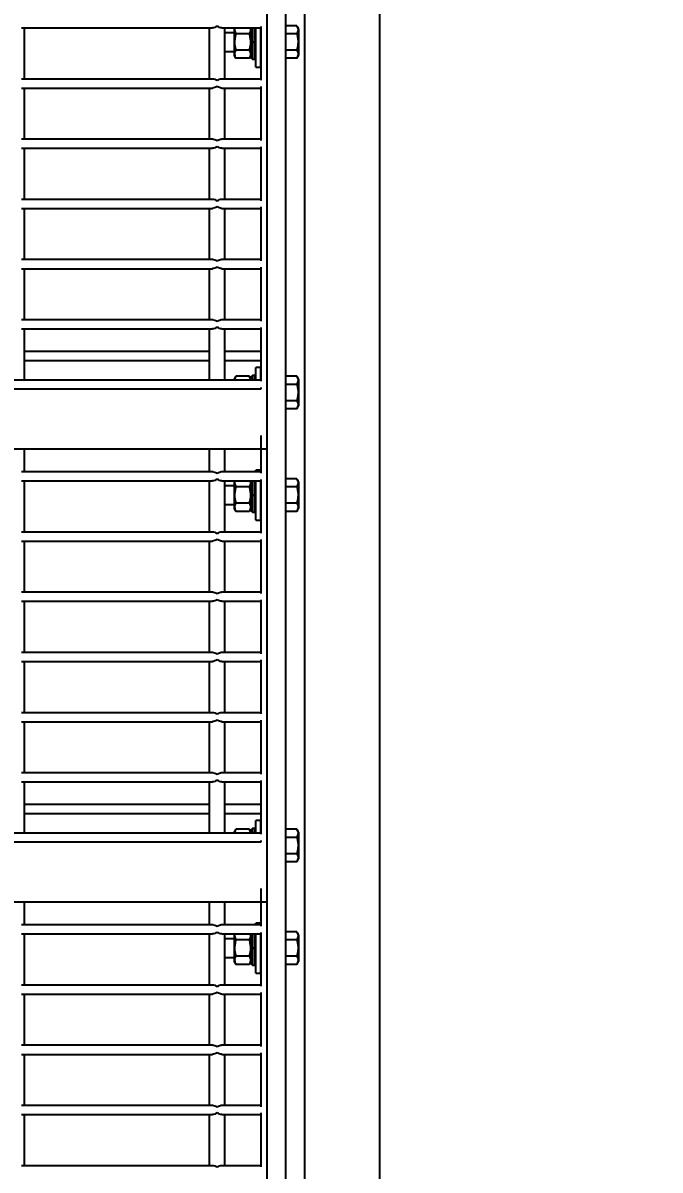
# Model space of a CAD drawing. Header units: millimetres. Extents: x 1293 to 41893, y 1011 to 26911.
# Drawn here: x 13550.1 to 13765.4, y 11549.6 to 11937.6 of the extents above; entities that cross this region are included whole.
import ezdxf

# ---------------------------------------------------------------- set-up
doc = ezdxf.new("R2010")
doc.units = ezdxf.units.MM
doc.header["$LTSCALE"] = 50
doc.layers.add('CAPA_1', color=7, linetype='Continuous')
doc.styles.add('SLDTEXTSTYLE0', font='TXT', dxfattribs={"width": 0.75})
doc.dimstyles.new('SLDDIMSTYLE0', dxfattribs={"dimtxt": 100, "dimasz": 100, "dimexe": 0, "dimexo": 0.0625, "dimgap": 25, "dimtad": 2, "dimdec": 0, "dimlfac": 1.5, "dimrnd": 1e-09, "dimzin": 12, "dimdsep": 46, "dimtxsty": 'SLDTEXTSTYLE0', "dimsah": 1, "dimcen": 0.09, "dimadec": 0, "dimazin": 3, "dimtfac": 1, "dimtdec": 0, "dimtofl": 0, "dimtmove": 0, "dimatfit": 3, "dimfxl": 1, "dimfrac": 2, "dimtolj": 1, "dimtzin": 12, "dimarcsym": 0})

# ---------------------------------------------------------------- blocks, each defined once
blk = doc.blocks.new('_D_19')
at = {"layer": 'CAPA_1', "transparency": 16777216}
for p, q in [((16745.16, 13594.82), (16745.16, 10791.15)), ((13378.61, 10942.55), (13378.61, 10791.15)), ((13378.61, 10841.15), (16745.16, 10841.15))]:
    blk.add_line(p, q, dxfattribs=at)
for points in [[(13378.61, 10841.15), (13478.61, 10825.76), (13478.61, 10856.53)], [(16745.16, 10841.15), (16645.16, 10856.53), (16645.16, 10825.76)]]:
    blk.add_solid(points, dxfattribs=at)
at = {"layer": 'CAPA_1', "transparency": 16777216, "insert": (14914.11, 10970.05), "char_height": 100, "attachment_point": 1, "style": 'SLDTEXTSTYLE0'}
blk.add_mtext('5050', dxfattribs=at)

msp = doc.modelspace()

# ---------------------------------------------------------------- linework, layer by layer
at = {"color": 7, "linetype": 'Continuous', "lineweight": 25}
for p, q in [((13638.9601497, 11156.0549012), (13638.9601497, 13213.1732064)), ((13632.6101497, 11156.0549012), (13632.6101497, 13206.5065398)), ((13645.3101497, 11155.9260983), (13645.3101497, 13202.969236)), ((13670.7101497, 11155.9260983), (13670.7101497, 13202.969236)), ((13549.5343163, 11935.8737641), (13614.0926497, 11935.8737641)), ((13550.5926497, 11918.6887641), (13550.5926497, 11935.8737641)), ((13613.0343163, 11935.8737641), (13613.0343163, 11918.6887641)), ((13617.2676497, 11935.8737641), (13630.4968163, 11935.8737641)), ((13618.325983, 11918.6887641), (13618.325983, 11935.8737641)), ((13621.5505663, 11934.2637641), (13618.325983, 11934.2637641)), ((13621.5884336, 11935.8737641), (13621.5505663, 11935.8081761)), ((13621.5505663, 11926.3693521), (13621.5505663, 11935.8081761)), ((13626.6577424, 11933.8343318), (13621.9996403, 11933.8343318)), ((13627.1068163, 11935.8081761), (13627.0689491, 11935.8737641)), ((13627.1068163, 11935.8737641), (13627.1068163, 11931.0887641)), ((13627.635983, 11931.0887641), (13627.635983, 11935.8737641)), ((13628.270983, 11935.8737641), (13628.270983, 11931.0887641)), ((13628.8001497, 11922.6220975), (13628.8001497, 11935.8737641)), ((13630.493483, 11922.6220975), (13630.493483, 11935.8737641)), ((13630.4968163, 11934.2637641), (13630.493483, 11934.2637641)), ((13630.4968163, 11936.4029308), (13630.4968163, 11918.1595975)), ((13642.6264481, 11936.5880254), (13638.9601497, 11936.5880254)), ((13642.6264481, 11933.8383948), (13638.9601497, 11933.8383948)), ((13643.193483, 11935.6058921), (13642.6264481, 11936.5880254)), ((13643.193483, 11935.6058921), (13643.193483, 11926.5716361)), ((13627.1068163, 11931.0887641), (13628.8001497, 11931.0887641)), ((13627.1068163, 11931.0585082), (13627.635983, 11931.0626749)), ((13627.1068163, 11931.0516034), (13627.1068163, 11925.8645975)), ((13627.635983, 11931.0434623), (13627.1068163, 11931.047629)), ((13628.270983, 11931.0626749), (13627.635983, 11931.0626749)), ((13627.635983, 11925.3354308), (13627.635983, 11931.0434623)), ((13627.635983, 11931.0434623), (13628.270983, 11931.0434623)), ((13628.270983, 11931.0626749), (13628.8001497, 11931.0585082)), ((13628.8001497, 11931.047629), (13628.270983, 11931.0434623)), ((13628.270983, 11931.0434623), (13628.270983, 11925.3354308)), ((13618.325983, 11927.9137641), (13621.5505663, 11927.9137641)), ((13621.5505663, 11926.3693521), (13622.0031635, 11925.5854308)), ((13626.6577424, 11928.3431965), (13621.9996403, 11928.3431965)), ((13626.6542191, 11925.5854308), (13627.1068163, 11926.3693521)), ((13627.1068163, 11925.8645975), (13627.635983, 11925.3354308)), ((13628.270983, 11925.3354308), (13628.8001497, 11925.8645975)), ((13630.493483, 11927.9137641), (13630.4968163, 11927.9137641)), ((13642.6264481, 11928.3391335), (13638.9601497, 11928.3391335)), ((13642.6264481, 11925.5895028), (13643.193483, 11926.5716361)), ((13626.6542191, 11925.5854308), (13622.0031635, 11925.5854308)), ((13627.635983, 11925.3354308), (13628.270983, 11925.3354308)), ((13628.8001497, 11922.6220975), (13630.493483, 11922.6220975)), ((13642.6264481, 11925.5895028), (13638.9601497, 11925.5895028)), ((13549.5343163, 11918.6887641), (13614.0926497, 11918.6887641)), ((13617.2676497, 11918.6887641), (13630.4968163, 11918.6887641)), ((13549.5343163, 11915.5137641), (13614.0926497, 11915.5137641)), ((13550.5926497, 11898.3287641), (13550.5926497, 11915.5137641)), ((13613.0343163, 11915.5137641), (13613.0343163, 11898.3287641)), ((13617.2676497, 11915.5137641), (13630.4968163, 11915.5137641)), ((13618.325983, 11898.3287641), (13618.325983, 11915.5137641)), ((13630.4968163, 11916.0429308), (13630.4968163, 11897.7995975)), ((13549.5343163, 11898.3287641), (13614.0926497, 11898.3287641)), ((13549.5343163, 11895.1537641), (13614.0926497, 11895.1537641)), ((13550.5926497, 11877.9687641), (13550.5926497, 11895.1537641)), ((13613.0343163, 11895.1537641), (13613.0343163, 11877.9687641)), ((13617.2676497, 11898.3287641), (13630.4968163, 11898.3287641)), ((13617.2676497, 11895.1537641), (13630.4968163, 11895.1537641)), ((13618.325983, 11877.9687641), (13618.325983, 11895.1537641)), ((13630.4968163, 11895.6829308), (13630.4968163, 11877.4395975)), ((13549.5343163, 11877.9687641), (13614.0926497, 11877.9687641)), ((13617.2676497, 11877.9687641), (13630.4968163, 11877.9687641)), ((13630.4968163, 11875.3229308), (13630.4968163, 11857.0795975)), ((13549.5343163, 11874.7937641), (13614.0926497, 11874.7937641)), ((13550.5926497, 11857.6087641), (13550.5926497, 11874.7937641)), ((13613.0343163, 11874.7937641), (13613.0343163, 11857.6087641)), ((13617.2676497, 11874.7937641), (13630.4968163, 11874.7937641)), ((13618.325983, 11857.6087641), (13618.325983, 11874.7937641)), ((13549.5343163, 11857.6087641), (13614.0926497, 11857.6087641)), ((13617.2676497, 11857.6087641), (13630.4968163, 11857.6087641)), ((13549.5343163, 11854.4337641), (13614.0926497, 11854.4337641)), ((13550.5926497, 11837.2487641), (13550.5926497, 11854.4337641)), ((13613.0343163, 11854.4337641), (13613.0343163, 11837.2487641)), ((13617.2676497, 11854.4337641), (13630.4968163, 11854.4337641)), ((13618.325983, 11837.2487641), (13618.325983, 11854.4337641)), ((13630.4968163, 11854.9629308), (13630.4968163, 11836.7195975)), ((13549.5343163, 11837.2487641), (13614.0926497, 11837.2487641)), ((13617.2676497, 11837.2487641), (13630.4968163, 11837.2487641)), ((13549.5343163, 11834.0737641), (13614.0926497, 11834.0737641)), ((13550.5926497, 11816.8887641), (13550.5926497, 11834.0737641)), ((13613.0343163, 11834.0737641), (13613.0343163, 11816.8887641)), ((13617.2676497, 11834.0737641), (13630.4968163, 11834.0737641)), ((13618.325983, 11816.8887641), (13618.325983, 11834.0737641)), ((13630.4968163, 11834.6029308), (13630.4968163, 11816.3595975)), ((13550.5926497, 11826.5598755), (13613.0343163, 11826.5598755)), ((13618.325983, 11826.5598755), (13630.4968163, 11826.5598755)), ((13550.5926497, 11823.3848755), (13613.0343163, 11823.3848755)), ((13618.325983, 11823.3848755), (13630.4968163, 11823.3848755)), ((13630.493483, 11821.0220975), (13628.8001497, 11821.0220975)), ((13628.8001497, 11816.8887641), (13628.8001497, 11821.0220975)), ((13630.493483, 11816.8887641), (13630.493483, 11821.0220975)), ((13622.0031635, 11818.0587641), (13621.5505663, 11817.2748428)), ((13621.5505663, 11816.8887641), (13621.5505663, 11817.2748428)), ((13626.6542191, 11818.0587641), (13622.0031635, 11818.0587641)), ((13627.1068163, 11817.2748428), (13626.6542191, 11818.0587641)), ((13627.0422738, 11816.8887641), (13626.6542191, 11818.0587641)), ((13627.635983, 11818.3087641), (13627.1068163, 11817.7795975)), ((13627.1068163, 11817.7795975), (13627.1068163, 11816.8887641)), ((13628.270983, 11818.3087641), (13627.635983, 11818.3087641)), ((13627.635983, 11816.8887641), (13627.635983, 11818.3087641)), ((13628.8001497, 11817.7795975), (13628.270983, 11818.3087641)), ((13628.270983, 11818.3087641), (13628.270983, 11816.8887641)), ((13642.6264481, 11818.0546921), (13638.9601497, 11818.0546921)), ((13643.193483, 11817.0725588), (13642.6264481, 11818.0546921)), ((13643.193483, 11817.0725588), (13643.193483, 11808.0383028)), ((13126.7301497, 11816.8887641), (13630.4968163, 11816.8887641)), ((13630.4968163, 11813.7137641), (13126.7301497, 11813.7137641)), ((13630.4968163, 11814.2429308), (13630.4968163, 11813.7137641)), ((13642.6264481, 11815.3050614), (13638.9601497, 11815.3050614)), ((13642.6264481, 11809.8058001), (13638.9601497, 11809.8058001)), ((13642.6264481, 11807.0561695), (13638.9601497, 11807.0561695)), ((13642.6264481, 11807.0561695), (13643.193483, 11808.0383028)), ((13630.4968163, 11798.0567641), (13630.4968163, 11785.3107088)), ((13124.6101497, 11793.5020975), (13632.6168163, 11793.5020975)), ((13550.5926497, 11785.8398755), (13550.5926497, 11793.5020975)), ((13613.0343163, 11793.5020975), (13613.0343163, 11785.8398755)), ((13618.325983, 11785.8398755), (13618.325983, 11793.5020975)), ((13630.493483, 11786.3465422), (13628.8001497, 11786.3465422)), ((13628.8001497, 11785.8398755), (13628.8001497, 11786.3465422)), ((13630.493483, 11785.8398755), (13630.493483, 11786.3465422)), ((13549.5343163, 11785.8398755), (13614.0926497, 11785.8398755)), ((13549.5343163, 11782.6648755), (13614.0926497, 11782.6648755)), ((13550.5926497, 11765.4798755), (13550.5926497, 11782.6648755)), ((13613.0343163, 11782.6648755), (13613.0343163, 11765.4798755)), ((13617.2676497, 11785.8398755), (13630.4968163, 11785.8398755)), ((13617.2676497, 11782.6648755), (13630.4968163, 11782.6648755)), ((13618.325983, 11765.4798755), (13618.325983, 11782.6648755)), ((13621.5884336, 11782.6648755), (13621.5505663, 11782.5992875)), ((13621.5505663, 11773.1604635), (13621.5505663, 11782.5992875)), ((13627.1068163, 11782.5992875), (13627.0689491, 11782.6648755)), ((13627.1068163, 11782.6648755), (13627.1068163, 11777.8798755)), ((13627.635983, 11777.8798755), (13627.635983, 11782.6648755)), ((13628.270983, 11782.6648755), (13628.270983, 11777.8798755)), ((13628.8001497, 11769.4132088), (13628.8001497, 11782.6648755)), ((13630.493483, 11769.4132088), (13630.493483, 11782.6648755)), ((13630.4968163, 11783.1940422), (13630.4968163, 11764.9507088)), ((13642.6264481, 11783.3791368), (13638.9601497, 11783.3791368)), ((13643.193483, 11782.3970035), (13642.6264481, 11783.3791368)), ((13643.193483, 11782.3970035), (13643.193483, 11773.3627475)), ((13621.5505663, 11781.0548755), (13618.325983, 11781.0548755)), ((13626.6577424, 11780.6254432), (13621.9996403, 11780.6254432)), ((13630.4968163, 11781.0548755), (13630.493483, 11781.0548755)), ((13642.6264481, 11780.6295062), (13638.9601497, 11780.6295062)), ((13618.325983, 11774.7048755), (13621.5505663, 11774.7048755)), ((13626.6577424, 11775.1343078), (13621.9996403, 11775.1343078)), ((13627.1068163, 11777.8798755), (13628.8001497, 11777.8798755)), ((13627.1068163, 11777.8496196), (13627.635983, 11777.8537863)), ((13627.1068163, 11777.8427148), (13627.1068163, 11772.6557088)), ((13627.635983, 11777.8345737), (13627.1068163, 11777.8387403)), ((13628.270983, 11777.8537863), (13627.635983, 11777.8537863)), ((13627.635983, 11772.1265422), (13627.635983, 11777.8345737)), ((13627.635983, 11777.8345737), (13628.270983, 11777.8345737)), ((13628.270983, 11777.8537863), (13628.8001497, 11777.8496196)), ((13628.8001497, 11777.8387403), (13628.270983, 11777.8345737)), ((13628.270983, 11777.8345737), (13628.270983, 11772.1265422)), ((13630.493483, 11774.7048755), (13630.4968163, 11774.7048755)), ((13642.6264481, 11775.1302448), (13638.9601497, 11775.1302448)), ((13621.5505663, 11773.1604635), (13622.0031635, 11772.3765422)), ((13626.6542191, 11772.3765422), (13622.0031635, 11772.3765422)), ((13626.6542191, 11772.3765422), (13627.1068163, 11773.1604635)), ((13627.1068163, 11772.6557088), (13627.635983, 11772.1265422)), ((13627.635983, 11772.1265422), (13628.270983, 11772.1265422)), ((13628.270983, 11772.1265422), (13628.8001497, 11772.6557088)), ((13642.6264481, 11772.3806142), (13638.9601497, 11772.3806142)), ((13642.6264481, 11772.3806142), (13643.193483, 11773.3627475)), ((13628.8001497, 11769.4132088), (13630.493483, 11769.4132088)), ((13549.5343163, 11765.4798755), (13614.0926497, 11765.4798755)), ((13617.2676497, 11765.4798755), (13630.4968163, 11765.4798755)), ((13630.4968163, 11762.8340422), (13630.4968163, 11744.5907088)), ((13549.5343163, 11762.3048755), (13614.0926497, 11762.3048755)), ((13550.5926497, 11745.1198755), (13550.5926497, 11762.3048755)), ((13613.0343163, 11762.3048755), (13613.0343163, 11745.1198755)), ((13617.2676497, 11762.3048755), (13630.4968163, 11762.3048755)), ((13618.325983, 11745.1198755), (13618.325983, 11762.3048755)), ((13549.5343163, 11745.1198755), (13614.0926497, 11745.1198755)), ((13617.2676497, 11745.1198755), (13630.4968163, 11745.1198755)), ((13549.5343163, 11741.9448755), (13614.0926497, 11741.9448755)), ((13550.5926497, 11724.7598755), (13550.5926497, 11741.9448755)), ((13613.0343163, 11741.9448755), (13613.0343163, 11724.7598755)), ((13617.2676497, 11741.9448755), (13630.4968163, 11741.9448755)), ((13618.325983, 11724.7598755), (13618.325983, 11741.9448755)), ((13630.4968163, 11742.4740422), (13630.4968163, 11724.2307088)), ((13549.5343163, 11724.7598755), (13614.0926497, 11724.7598755)), ((13617.2676497, 11724.7598755), (13630.4968163, 11724.7598755)), ((13549.5343163, 11721.5848755), (13614.0926497, 11721.5848755)), ((13550.5926497, 11704.3998755), (13550.5926497, 11721.5848755)), ((13613.0343163, 11721.5848755), (13613.0343163, 11704.3998755)), ((13617.2676497, 11721.5848755), (13630.4968163, 11721.5848755)), ((13618.325983, 11704.3998755), (13618.325983, 11721.5848755)), ((13630.4968163, 11722.1140422), (13630.4968163, 11703.8707088)), ((13549.5343163, 11704.3998755), (13614.0926497, 11704.3998755)), ((13549.5343163, 11701.2248755), (13614.0926497, 11701.2248755)), ((13550.5926497, 11684.0398755), (13550.5926497, 11701.2248755)), ((13613.0343163, 11701.2248755), (13613.0343163, 11684.0398755)), ((13617.2676497, 11704.3998755), (13630.4968163, 11704.3998755)), ((13617.2676497, 11701.2248755), (13630.4968163, 11701.2248755)), ((13618.325983, 11684.0398755), (13618.325983, 11701.2248755)), ((13630.4968163, 11701.7540422), (13630.4968163, 11683.5107088)), ((13549.5343163, 11684.0398755), (13614.0926497, 11684.0398755)), ((13617.2676497, 11684.0398755), (13630.4968163, 11684.0398755)), ((13630.4968163, 11681.3940422), (13630.4968163, 11663.1507088)), ((13549.5343163, 11680.8648755), (13614.0926497, 11680.8648755)), ((13550.5926497, 11663.6798755), (13550.5926497, 11680.8648755)), ((13613.0343163, 11680.8648755), (13613.0343163, 11663.6798755)), ((13617.2676497, 11680.8648755), (13630.4968163, 11680.8648755)), ((13618.325983, 11663.6798755), (13618.325983, 11680.8648755)), ((13550.5926497, 11673.3509869), (13613.0343163, 11673.3509869)), ((13550.5926497, 11670.1759869), (13613.0343163, 11670.1759869)), ((13618.325983, 11673.3509869), (13630.4968163, 11673.3509869)), ((13618.325983, 11670.1759869), (13630.4968163, 11670.1759869)), ((13630.493483, 11667.8132088), (13628.8001497, 11667.8132088)), ((13628.8001497, 11663.6798755), (13628.8001497, 11667.8132088)), ((13630.493483, 11663.6798755), (13630.493483, 11667.8132088)), ((13126.7301497, 11663.6798755), (13630.4968163, 11663.6798755)), ((13622.0031635, 11664.8498755), (13621.5505663, 11664.0659542)), ((13621.5505663, 11663.6798755), (13621.5505663, 11664.0659542)), ((13626.6542191, 11664.8498755), (13622.0031635, 11664.8498755)), ((13627.1068163, 11664.0659542), (13626.6542191, 11664.8498755)), ((13627.0422738, 11663.6798755), (13626.6542191, 11664.8498755)), ((13627.635983, 11665.0998755), (13627.1068163, 11664.5707088)), ((13627.1068163, 11664.5707088), (13627.1068163, 11663.6798755)), ((13628.270983, 11665.0998755), (13627.635983, 11665.0998755)), ((13627.635983, 11663.6798755), (13627.635983, 11665.0998755)), ((13628.8001497, 11664.5707088), (13628.270983, 11665.0998755)), ((13628.270983, 11665.0998755), (13628.270983, 11663.6798755)), ((13642.6264481, 11664.8458035), (13638.9601497, 11664.8458035)), ((13642.6264481, 11662.0961728), (13638.9601497, 11662.0961728)), ((13643.193483, 11663.8636701), (13642.6264481, 11664.8458035)), ((13643.193483, 11663.8636701), (13643.193483, 11654.8294142)), ((13630.4968163, 11660.5048755), (13126.7301497, 11660.5048755)), ((13630.4968163, 11661.0340422), (13630.4968163, 11660.5048755)), ((13642.6264481, 11656.5969115), (13638.9601497, 11656.5969115)), ((13642.6264481, 11653.8472809), (13643.193483, 11654.8294142)), ((13642.6264481, 11653.8472809), (13638.9601497, 11653.8472809)), ((13630.4968163, 11644.8478755), (13630.4968163, 11632.1018202)), ((13124.6101497, 11640.2932088), (13632.6168163, 11640.2932088)), ((13550.5926497, 11632.6309869), (13550.5926497, 11640.2932088)), ((13613.0343163, 11640.2932088), (13613.0343163, 11632.6309869)), ((13618.325983, 11632.6309869), (13618.325983, 11640.2932088)), ((13549.5343163, 11632.6309869), (13614.0926497, 11632.6309869)), ((13617.2676497, 11632.6309869), (13630.4968163, 11632.6309869)), ((13630.493483, 11633.1376535), (13628.8001497, 11633.1376535)), ((13628.8001497, 11632.6309869), (13628.8001497, 11633.1376535)), ((13630.493483, 11632.6309869), (13630.493483, 11633.1376535)), ((13549.5343163, 11629.4559869), (13614.0926497, 11629.4559869)), ((13550.5926497, 11612.2709869), (13550.5926497, 11629.4559869)), ((13613.0343163, 11629.4559869), (13613.0343163, 11612.2709869)), ((13617.2676497, 11629.4559869), (13630.4968163, 11629.4559869)), ((13618.325983, 11612.2709869), (13618.325983, 11629.4559869)), ((13621.5505663, 11627.8459869), (13618.325983, 11627.8459869)), ((13621.5884336, 11629.4559869), (13621.5505663, 11629.3903989)), ((13621.5505663, 11619.9515749), (13621.5505663, 11629.3903989)), ((13626.6577424, 11627.4165545), (13621.9996403, 11627.4165545)), ((13627.1068163, 11629.3903989), (13627.0689491, 11629.4559869)), ((13627.1068163, 11629.4559869), (13627.1068163, 11624.6709869)), ((13627.635983, 11624.6709869), (13627.635983, 11629.4559869)), ((13628.270983, 11629.4559869), (13628.270983, 11624.6709869)), ((13628.8001497, 11616.2043202), (13628.8001497, 11629.4559869)), ((13630.493483, 11616.2043202), (13630.493483, 11629.4559869)), ((13630.4968163, 11627.8459869), (13630.493483, 11627.8459869)), ((13630.4968163, 11629.9851535), (13630.4968163, 11611.7418202)), ((13642.6264481, 11630.1702482), (13638.9601497, 11630.1702482)), ((13642.6264481, 11627.4206175), (13638.9601497, 11627.4206175)), ((13643.193483, 11629.1881149), (13642.6264481, 11630.1702482)), ((13643.193483, 11629.1881149), (13643.193483, 11620.1538589)), ((13627.1068163, 11624.6709869), (13628.8001497, 11624.6709869)), ((13627.1068163, 11624.640731), (13627.635983, 11624.6448976)), ((13627.1068163, 11624.6338262), (13627.1068163, 11619.4468202)), ((13627.635983, 11624.625685), (13627.1068163, 11624.6298517)), ((13628.270983, 11624.6448976), (13627.635983, 11624.6448976)), ((13627.635983, 11618.9176535), (13627.635983, 11624.625685)), ((13627.635983, 11624.625685), (13628.270983, 11624.625685)), ((13628.270983, 11624.6448976), (13628.8001497, 11624.640731)), ((13628.8001497, 11624.6298517), (13628.270983, 11624.625685)), ((13628.270983, 11624.625685), (13628.270983, 11618.9176535)), ((13618.325983, 11621.4959869), (13621.5505663, 11621.4959869)), ((13621.5505663, 11619.9515749), (13622.0031635, 11619.1676535)), ((13626.6577424, 11621.9254192), (13621.9996403, 11621.9254192)), ((13626.6542191, 11619.1676535), (13622.0031635, 11619.1676535)), ((13626.6542191, 11619.1676535), (13627.1068163, 11619.9515749)), ((13627.1068163, 11619.4468202), (13627.635983, 11618.9176535)), ((13628.270983, 11618.9176535), (13628.8001497, 11619.4468202)), ((13630.493483, 11621.4959869), (13630.4968163, 11621.4959869)), ((13642.6264481, 11621.9213562), (13638.9601497, 11621.9213562)), ((13642.6264481, 11619.1717256), (13638.9601497, 11619.1717256)), ((13642.6264481, 11619.1717256), (13643.193483, 11620.1538589)), ((13627.635983, 11618.9176535), (13628.270983, 11618.9176535)), ((13628.8001497, 11616.2043202), (13630.493483, 11616.2043202)), ((13549.5343163, 11612.2709869), (13614.0926497, 11612.2709869)), ((13617.2676497, 11612.2709869), (13630.4968163, 11612.2709869)), ((13549.5343163, 11609.0959869), (13614.0926497, 11609.0959869)), ((13550.5926497, 11591.9109869), (13550.5926497, 11609.0959869)), ((13613.0343163, 11609.0959869), (13613.0343163, 11591.9109869)), ((13617.2676497, 11609.0959869), (13630.4968163, 11609.0959869)), ((13618.325983, 11591.9109869), (13618.325983, 11609.0959869)), ((13630.4968163, 11609.6251535), (13630.4968163, 11591.3818202)), ((13549.5343163, 11591.9109869), (13614.0926497, 11591.9109869)), ((13549.5343163, 11588.7359869), (13614.0926497, 11588.7359869)), ((13550.5926497, 11571.5509869), (13550.5926497, 11588.7359869)), ((13613.0343163, 11588.7359869), (13613.0343163, 11571.5509869)), ((13617.2676497, 11591.9109869), (13630.4968163, 11591.9109869)), ((13617.2676497, 11588.7359869), (13630.4968163, 11588.7359869)), ((13618.325983, 11571.5509869), (13618.325983, 11588.7359869)), ((13630.4968163, 11589.2651535), (13630.4968163, 11571.0218202)), ((13549.5343163, 11571.5509869), (13614.0926497, 11571.5509869)), ((13617.2676497, 11571.5509869), (13630.4968163, 11571.5509869)), ((13630.4968163, 11568.9051535), (13630.4968163, 11550.6618202)), ((13549.5343163, 11568.3759869), (13614.0926497, 11568.3759869)), ((13550.5926497, 11551.1909869), (13550.5926497, 11568.3759869)), ((13613.0343163, 11568.3759869), (13613.0343163, 11551.1909869)), ((13617.2676497, 11568.3759869), (13630.4968163, 11568.3759869)), ((13618.325983, 11551.1909869), (13618.325983, 11568.3759869)), ((13549.5343163, 11551.1909869), (13614.0926497, 11551.1909869)), ((13617.2676497, 11551.1909869), (13630.4968163, 11551.1909869))]:
    msp.add_line(p, q, dxfattribs=at)
for points, knots in [([(13615.6801497, 11936.4029308), (13615.6775937, 11936.4017876), (13615.5305874, 11936.3360391), (13615.1377017, 11936.1628887), (13614.5938885, 11935.9324265), (13614.2305766, 11935.8899064), (13614.0926497, 11935.8737641)], [0, 0, 0, 0, 0.0046934742, 0.2699426106, 0.7228425567, 1, 1, 1, 1]), ([(13617.2676497, 11935.8737641), (13617.1297227, 11935.8899064), (13616.7664109, 11935.9324265), (13616.2225977, 11936.1628887), (13615.8297119, 11936.3360391), (13615.6827057, 11936.4017876), (13615.6801497, 11936.4029308)], [0, 0, 0, 0, 0.2771574433, 0.7300573894, 0.9953065258, 1, 1, 1, 1]), ([(13621.6803056, 11935.8737641), (13621.6797317, 11935.872489), (13621.5684656, 11935.6253012), (13621.5170585, 11934.9284635), (13621.8127725, 11934.2580069), (13621.9996403, 11933.8343318)], [0, 0, 0, 0, 0.0019050038, 0.3692833919, 1, 1, 1, 1]), ([(13621.9996403, 11933.8343318), (13621.93731, 11933.6055387), (13621.7528743, 11932.9285396), (13621.5658714, 11931.7622397), (13621.5608705, 11930.1314215), (13621.8371753, 11929.0053294), (13621.9996403, 11928.3431965)], [0, 0, 0, 0, 0.1277165798, 0.3779136182, 0.6342182989, 1, 1, 1, 1]), ([(13626.6577424, 11933.8343318), (13626.7768059, 11934.0731818), (13627.0175173, 11934.5560658), (13627.1555831, 11935.2517999), (13626.9716902, 11935.6864969), (13626.8924692, 11935.8737641)], [0, 0, 0, 0, 0.3577842349, 0.7233338549, 1, 1, 1, 1]), ([(13626.6577424, 11928.3431965), (13626.8202197, 11929.0053311), (13627.0936931, 11930.119801), (13627.0926236, 11931.7500758), (13626.907638, 11932.9170423), (13626.7200711, 11933.6055424), (13626.6577424, 11933.8343318)], [0, 0, 0, 0, 0.365780177, 0.6156618098, 0.8722839524, 1, 1, 1, 1]), ([(13642.6264481, 11936.5880254), (13642.7483577, 11936.3495196), (13642.9948207, 11935.867336), (13643.1315921, 11934.9315314), (13642.8220478, 11934.2616746), (13642.6264481, 11933.8383948)], [0, 0, 0, 0, 0.2648633469, 0.5354700776, 1, 1, 1, 1]), ([(13642.6264481, 11933.8383948), (13642.6907196, 11933.6023683), (13642.8768835, 11932.9187134), (13643.0626653, 11931.7458243), (13643.0644377, 11930.1197531), (13642.7884668, 11928.9978107), (13642.6264481, 11928.3391335)], [0, 0, 0, 0, 0.1315464599, 0.3810267709, 0.6366091688, 1, 1, 1, 1]), ([(13621.9996403, 11928.3431965), (13621.8779295, 11928.1042288), (13621.6318664, 11927.6211069), (13621.4958345, 11926.682489), (13621.8066122, 11926.0104573), (13622.0031635, 11925.5854308)], [0, 0, 0, 0, 0.2645663682, 0.5348749116, 1, 1, 1, 1]), ([(13626.6542191, 11925.5854308), (13626.7765282, 11925.8245989), (13627.0237936, 11926.3081119), (13627.1623313, 11927.246646), (13626.8531318, 11927.9185847), (13626.6577424, 11928.3431965)], [0, 0, 0, 0, 0.2648580026, 0.535448761, 1, 1, 1, 1]), ([(13642.6264481, 11928.3391335), (13642.7483577, 11928.1006276), (13642.9948207, 11927.618444), (13643.1315921, 11926.6826395), (13642.8220478, 11926.0127827), (13642.6264481, 11925.5895028)], [0, 0, 0, 0, 0.2648633469, 0.5354700776, 1, 1, 1, 1]), ([(13614.0926497, 11918.6887641), (13614.2305766, 11918.6726219), (13614.5938885, 11918.6301018), (13615.1377017, 11918.3996395), (13615.5305874, 11918.2264891), (13615.6775937, 11918.1607406), (13615.6801497, 11918.1595975)], [0, 0, 0, 0, 0.2771574433, 0.7300573894, 0.9953065258, 1, 1, 1, 1]), ([(13615.6801497, 11918.1595975), (13615.6827057, 11918.1607406), (13615.8297119, 11918.2264891), (13616.2225977, 11918.3996395), (13616.7664109, 11918.6301018), (13617.1297227, 11918.6726219), (13617.2676497, 11918.6887641)], [0, 0, 0, 0, 0.0046934742, 0.2699426106, 0.7228425567, 1, 1, 1, 1]), ([(13615.6801497, 11916.0429308), (13615.6775937, 11916.0417876), (13615.5305874, 11915.9760391), (13615.1377017, 11915.8028887), (13614.5938885, 11915.5724265), (13614.2305766, 11915.5299064), (13614.0926497, 11915.5137641)], [0, 0, 0, 0, 0.0046934742, 0.2699426106, 0.7228425567, 1, 1, 1, 1]), ([(13617.2676497, 11915.5137641), (13617.1297227, 11915.5299064), (13616.7664109, 11915.5724265), (13616.2225977, 11915.8028887), (13615.8297119, 11915.9760391), (13615.6827057, 11916.0417876), (13615.6801497, 11916.0429308)], [0, 0, 0, 0, 0.2771574433, 0.7300573894, 0.9953065258, 1, 1, 1, 1]), ([(13614.0926497, 11898.3287641), (13614.2305766, 11898.3126219), (13614.5938885, 11898.2701018), (13615.1377017, 11898.0396395), (13615.5305874, 11897.8664891), (13615.6775937, 11897.8007406), (13615.6801497, 11897.7995975)], [0, 0, 0, 0, 0.2771574433, 0.7300573894, 0.9953065258, 1, 1, 1, 1]), ([(13615.6801497, 11895.6829308), (13615.6775937, 11895.6817876), (13615.5305874, 11895.6160391), (13615.1377017, 11895.4428887), (13614.5938885, 11895.2124265), (13614.2305766, 11895.1699064), (13614.0926497, 11895.1537641)], [0, 0, 0, 0, 0.0046934742, 0.2699426106, 0.7228425567, 1, 1, 1, 1]), ([(13615.6801497, 11897.7995975), (13615.6827057, 11897.8007406), (13615.8297119, 11897.8664891), (13616.2225977, 11898.0396395), (13616.7664109, 11898.2701018), (13617.1297227, 11898.3126219), (13617.2676497, 11898.3287641)], [0, 0, 0, 0, 0.0046934742, 0.2699426106, 0.7228425567, 1, 1, 1, 1]), ([(13617.2676497, 11895.1537641), (13617.1297227, 11895.1699064), (13616.7664109, 11895.2124265), (13616.2225977, 11895.4428887), (13615.8297119, 11895.6160391), (13615.6827057, 11895.6817876), (13615.6801497, 11895.6829308)], [0, 0, 0, 0, 0.2771574433, 0.7300573894, 0.9953065258, 1, 1, 1, 1]), ([(13614.0926497, 11877.9687641), (13614.2305766, 11877.9526219), (13614.5938885, 11877.9101018), (13615.1377017, 11877.6796395), (13615.5305874, 11877.5064891), (13615.6775937, 11877.4407406), (13615.6801497, 11877.4395975)], [0, 0, 0, 0, 0.2771574433, 0.7300573894, 0.9953065258, 1, 1, 1, 1]), ([(13615.6801497, 11875.3229308), (13615.6775937, 11875.3217876), (13615.5305874, 11875.2560391), (13615.1377017, 11875.0828887), (13614.5938885, 11874.8524265), (13614.2305766, 11874.8099064), (13614.0926497, 11874.7937641)], [0, 0, 0, 0, 0.0046934742, 0.2699426106, 0.7228425567, 1, 1, 1, 1]), ([(13615.6801497, 11877.4395975), (13615.6827057, 11877.4407406), (13615.8297119, 11877.5064891), (13616.2225977, 11877.6796395), (13616.7664109, 11877.9101018), (13617.1297227, 11877.9526219), (13617.2676497, 11877.9687641)], [0, 0, 0, 0, 0.0046934742, 0.2699426106, 0.7228425567, 1, 1, 1, 1]), ([(13617.2676497, 11874.7937641), (13617.1297227, 11874.8099064), (13616.7664109, 11874.8524265), (13616.2225977, 11875.0828887), (13615.8297119, 11875.2560391), (13615.6827057, 11875.3217876), (13615.6801497, 11875.3229308)], [0, 0, 0, 0, 0.2771574433, 0.7300573894, 0.9953065258, 1, 1, 1, 1]), ([(13614.0926497, 11857.6087641), (13614.2305766, 11857.5926219), (13614.5938885, 11857.5501018), (13615.1377017, 11857.3196395), (13615.5305874, 11857.1464891), (13615.6775937, 11857.0807406), (13615.6801497, 11857.0795975)], [0, 0, 0, 0, 0.2771574433, 0.7300573894, 0.9953065258, 1, 1, 1, 1]), ([(13615.6801497, 11857.0795975), (13615.6827057, 11857.0807406), (13615.8297119, 11857.1464891), (13616.2225977, 11857.3196395), (13616.7664109, 11857.5501018), (13617.1297227, 11857.5926219), (13617.2676497, 11857.6087641)], [0, 0, 0, 0, 0.0046934742, 0.2699426106, 0.7228425567, 1, 1, 1, 1]), ([(13615.6801497, 11854.9629308), (13615.6775937, 11854.9617876), (13615.5305874, 11854.8960391), (13615.1377017, 11854.7228887), (13614.5938885, 11854.4924265), (13614.2305766, 11854.4499064), (13614.0926497, 11854.4337641)], [0, 0, 0, 0, 0.0046934742, 0.2699426106, 0.7228425567, 1, 1, 1, 1]), ([(13617.2676497, 11854.4337641), (13617.1297227, 11854.4499064), (13616.7664109, 11854.4924265), (13616.2225977, 11854.7228887), (13615.8297119, 11854.8960391), (13615.6827057, 11854.9617876), (13615.6801497, 11854.9629308)], [0, 0, 0, 0, 0.2771574433, 0.7300573894, 0.9953065258, 1, 1, 1, 1]), ([(13614.0926497, 11837.2487641), (13614.2305766, 11837.2326219), (13614.5938885, 11837.1901018), (13615.1377017, 11836.9596395), (13615.5305874, 11836.7864891), (13615.6775937, 11836.7207406), (13615.6801497, 11836.7195975)], [0, 0, 0, 0, 0.2771574433, 0.7300573894, 0.9953065258, 1, 1, 1, 1]), ([(13615.6801497, 11836.7195975), (13615.6827057, 11836.7207406), (13615.8297119, 11836.7864891), (13616.2225977, 11836.9596395), (13616.7664109, 11837.1901018), (13617.1297227, 11837.2326219), (13617.2676497, 11837.2487641)], [0, 0, 0, 0, 0.0046934742, 0.2699426106, 0.7228425567, 1, 1, 1, 1]), ([(13615.6801497, 11834.6029308), (13615.6775937, 11834.6017876), (13615.5305874, 11834.5360391), (13615.1377017, 11834.3628887), (13614.5938885, 11834.1324265), (13614.2305766, 11834.0899064), (13614.0926497, 11834.0737641)], [0, 0, 0, 0, 0.0046934742, 0.2699426106, 0.7228425567, 1, 1, 1, 1]), ([(13617.2676497, 11834.0737641), (13617.1297227, 11834.0899064), (13616.7664109, 11834.1324265), (13616.2225977, 11834.3628887), (13615.8297119, 11834.5360391), (13615.6827057, 11834.6017876), (13615.6801497, 11834.6029308)], [0, 0, 0, 0, 0.2771574433, 0.7300573894, 0.9953065258, 1, 1, 1, 1]), ([(13622.0031635, 11818.0587641), (13621.8715492, 11817.8197492), (13621.660131, 11817.4358087), (13621.6300227, 11817.0386712), (13621.6186578, 11816.8887641)], [0, 0, 0, 0, 0.62253099059, 1, 1, 1, 1]), ([(13642.6264481, 11818.0546921), (13642.7483577, 11817.8161862), (13642.9948207, 11817.3340027), (13643.1315921, 11816.3981981), (13642.8220478, 11815.7283413), (13642.6264481, 11815.3050614)], [0, 0, 0, 0, 0.2648633469, 0.5354700776, 1, 1, 1, 1]), ([(13642.6264481, 11815.3050614), (13642.6907196, 11815.069035), (13642.8768835, 11814.3853801), (13643.0626653, 11813.2124909), (13643.0644377, 11811.5864198), (13642.7884668, 11810.4644774), (13642.6264481, 11809.8058001)], [0, 0, 0, 0, 0.1315464599, 0.3810267709, 0.6366091688, 1, 1, 1, 1]), ([(13642.6264481, 11809.8058001), (13642.7483577, 11809.5672943), (13642.9948207, 11809.0851107), (13643.1315921, 11808.1493061), (13642.8220478, 11807.4794493), (13642.6264481, 11807.0561695)], [0, 0, 0, 0, 0.2648633469, 0.5354700776, 1, 1, 1, 1]), ([(13614.0926497, 11785.8398755), (13614.2305766, 11785.8237333), (13614.5938885, 11785.7812131), (13615.1377017, 11785.5507509), (13615.5305874, 11785.3776005), (13615.6775937, 11785.311852), (13615.6801497, 11785.3107088)], [0, 0, 0, 0, 0.2771574433, 0.7300573894, 0.9953065258, 1, 1, 1, 1]), ([(13615.6801497, 11783.1940422), (13615.6775937, 11783.192899), (13615.5305874, 11783.1271505), (13615.1377017, 11782.9540001), (13614.5938885, 11782.7235379), (13614.2305766, 11782.6810177), (13614.0926497, 11782.6648755)], [0, 0, 0, 0, 0.0046934742, 0.2699426106, 0.7228425567, 1, 1, 1, 1]), ([(13615.6801497, 11785.3107088), (13615.6827057, 11785.311852), (13615.8297119, 11785.3776005), (13616.2225977, 11785.5507509), (13616.7664109, 11785.7812131), (13617.1297227, 11785.8237333), (13617.2676497, 11785.8398755)], [0, 0, 0, 0, 0.0046934742, 0.2699426106, 0.7228425567, 1, 1, 1, 1]), ([(13617.2676497, 11782.6648755), (13617.1297227, 11782.6810177), (13616.7664109, 11782.7235379), (13616.2225977, 11782.9540001), (13615.8297119, 11783.1271505), (13615.6827057, 11783.192899), (13615.6801497, 11783.1940422)], [0, 0, 0, 0, 0.2771574433, 0.7300573894, 0.9953065258, 1, 1, 1, 1]), ([(13621.6803056, 11782.6648755), (13621.6797317, 11782.6636003), (13621.5684656, 11782.4164126), (13621.5170585, 11781.7195748), (13621.8127725, 11781.0491183), (13621.9996403, 11780.6254432)], [0, 0, 0, 0, 0.0019050038, 0.3692833919, 1, 1, 1, 1]), ([(13626.6577424, 11780.6254432), (13626.7768059, 11780.8642932), (13627.0175173, 11781.3471772), (13627.1555831, 11782.0429113), (13626.9716902, 11782.4776083), (13626.8924692, 11782.6648755)], [0, 0, 0, 0, 0.35778423491, 0.72333385492, 1, 1, 1, 1]), ([(13642.6264481, 11783.3791368), (13642.7483577, 11783.140631), (13642.9948207, 11782.6584474), (13643.1315921, 11781.7226428), (13642.8220478, 11781.052786), (13642.6264481, 11780.6295062)], [0, 0, 0, 0, 0.2648633469, 0.5354700776, 1, 1, 1, 1]), ([(13621.9996403, 11780.6254432), (13621.93731, 11780.3966501), (13621.7528743, 11779.7196509), (13621.5658714, 11778.553351), (13621.5608705, 11776.9225329), (13621.8371753, 11775.7964408), (13621.9996403, 11775.1343078)], [0, 0, 0, 0, 0.1277165798, 0.3779136182, 0.6342182989, 1, 1, 1, 1]), ([(13626.6577424, 11775.1343078), (13626.8202197, 11775.7964425), (13627.0936931, 11776.9109123), (13627.0926236, 11778.5411872), (13626.907638, 11779.7081537), (13626.7200711, 11780.3966538), (13626.6577424, 11780.6254432)], [0, 0, 0, 0, 0.365780177, 0.6156618098, 0.8722839524, 1, 1, 1, 1]), ([(13642.6264481, 11780.6295062), (13642.6907196, 11780.3934797), (13642.8768835, 11779.7098248), (13643.0626653, 11778.5369356), (13643.0644377, 11776.9108645), (13642.7884668, 11775.7889221), (13642.6264481, 11775.1302448)], [0, 0, 0, 0, 0.1315464599, 0.3810267709, 0.6366091688, 1, 1, 1, 1]), ([(13621.9996403, 11775.1343078), (13621.8779295, 11774.8953402), (13621.6318664, 11774.4122183), (13621.4958345, 11773.4736003), (13621.8066122, 11772.8015687), (13622.0031635, 11772.3765422)], [0, 0, 0, 0, 0.2645663682, 0.5348749116, 1, 1, 1, 1]), ([(13626.6542191, 11772.3765422), (13626.7765282, 11772.6157103), (13627.0237936, 11773.0992233), (13627.1623313, 11774.0377573), (13626.8531318, 11774.7096961), (13626.6577424, 11775.1343078)], [0, 0, 0, 0, 0.2648580026, 0.535448761, 1, 1, 1, 1]), ([(13642.6264481, 11775.1302448), (13642.7483577, 11774.891739), (13642.9948207, 11774.4095554), (13643.1315921, 11773.4737508), (13642.8220478, 11772.803894), (13642.6264481, 11772.3806142)], [0, 0, 0, 0, 0.2648633469, 0.5354700776, 1, 1, 1, 1]), ([(13614.0926497, 11765.4798755), (13614.2305766, 11765.4637333), (13614.5938885, 11765.4212131), (13615.1377017, 11765.1907509), (13615.5305874, 11765.0176005), (13615.6775937, 11764.951852), (13615.6801497, 11764.9507088)], [0, 0, 0, 0, 0.2771574433, 0.7300573894, 0.9953065258, 1, 1, 1, 1]), ([(13615.6801497, 11762.8340422), (13615.6775937, 11762.832899), (13615.5305874, 11762.7671505), (13615.1377017, 11762.5940001), (13614.5938885, 11762.3635379), (13614.2305766, 11762.3210177), (13614.0926497, 11762.3048755)], [0, 0, 0, 0, 0.0046934742, 0.2699426106, 0.7228425567, 1, 1, 1, 1]), ([(13615.6801497, 11764.9507088), (13615.6827057, 11764.951852), (13615.8297119, 11765.0176005), (13616.2225977, 11765.1907509), (13616.7664109, 11765.4212131), (13617.1297227, 11765.4637333), (13617.2676497, 11765.4798755)], [0, 0, 0, 0, 0.0046934742, 0.2699426106, 0.7228425567, 1, 1, 1, 1]), ([(13617.2676497, 11762.3048755), (13617.1297227, 11762.3210177), (13616.7664109, 11762.3635379), (13616.2225977, 11762.5940001), (13615.8297119, 11762.7671505), (13615.6827057, 11762.832899), (13615.6801497, 11762.8340422)], [0, 0, 0, 0, 0.2771574433, 0.7300573894, 0.9953065258, 1, 1, 1, 1]), ([(13614.0926497, 11745.1198755), (13614.2305766, 11745.1037333), (13614.5938885, 11745.0612131), (13615.1377017, 11744.8307509), (13615.5305874, 11744.6576005), (13615.6775937, 11744.591852), (13615.6801497, 11744.5907088)], [0, 0, 0, 0, 0.2771574433, 0.7300573894, 0.9953065258, 1, 1, 1, 1]), ([(13615.6801497, 11744.5907088), (13615.6827057, 11744.591852), (13615.8297119, 11744.6576005), (13616.2225977, 11744.8307509), (13616.7664109, 11745.0612131), (13617.1297227, 11745.1037333), (13617.2676497, 11745.1198755)], [0, 0, 0, 0, 0.0046934742, 0.2699426106, 0.7228425567, 1, 1, 1, 1]), ([(13615.6801497, 11742.4740422), (13615.6775937, 11742.472899), (13615.5305874, 11742.4071505), (13615.1377017, 11742.2340001), (13614.5938885, 11742.0035379), (13614.2305766, 11741.9610177), (13614.0926497, 11741.9448755)], [0, 0, 0, 0, 0.0046934742, 0.2699426106, 0.7228425567, 1, 1, 1, 1]), ([(13617.2676497, 11741.9448755), (13617.1297227, 11741.9610177), (13616.7664109, 11742.0035379), (13616.2225977, 11742.2340001), (13615.8297119, 11742.4071505), (13615.6827057, 11742.472899), (13615.6801497, 11742.4740422)], [0, 0, 0, 0, 0.2771574433, 0.7300573894, 0.9953065258, 1, 1, 1, 1]), ([(13614.0926497, 11724.7598755), (13614.2305766, 11724.7437333), (13614.5938885, 11724.7012131), (13615.1377017, 11724.4707509), (13615.5305874, 11724.2976005), (13615.6775937, 11724.231852), (13615.6801497, 11724.2307088)], [0, 0, 0, 0, 0.2771574433, 0.7300573894, 0.9953065258, 1, 1, 1, 1]), ([(13615.6801497, 11724.2307088), (13615.6827057, 11724.231852), (13615.8297119, 11724.2976005), (13616.2225977, 11724.4707509), (13616.7664109, 11724.7012131), (13617.1297227, 11724.7437333), (13617.2676497, 11724.7598755)], [0, 0, 0, 0, 0.0046934742, 0.2699426106, 0.7228425567, 1, 1, 1, 1]), ([(13615.6801497, 11722.1140422), (13615.6775937, 11722.112899), (13615.5305874, 11722.0471505), (13615.1377017, 11721.8740001), (13614.5938885, 11721.6435379), (13614.2305766, 11721.6010177), (13614.0926497, 11721.5848755)], [0, 0, 0, 0, 0.0046934742, 0.2699426106, 0.7228425567, 1, 1, 1, 1]), ([(13617.2676497, 11721.5848755), (13617.1297227, 11721.6010177), (13616.7664109, 11721.6435379), (13616.2225977, 11721.8740001), (13615.8297119, 11722.0471505), (13615.6827057, 11722.112899), (13615.6801497, 11722.1140422)], [0, 0, 0, 0, 0.2771574433, 0.7300573894, 0.9953065258, 1, 1, 1, 1]), ([(13614.0926497, 11704.3998755), (13614.2305766, 11704.3837333), (13614.5938885, 11704.3412131), (13615.1377017, 11704.1107509), (13615.5305874, 11703.9376005), (13615.6775937, 11703.871852), (13615.6801497, 11703.8707088)], [0, 0, 0, 0, 0.2771574433, 0.73005738938, 0.99530652578, 1, 1, 1, 1]), ([(13615.6801497, 11701.7540422), (13615.6775937, 11701.752899), (13615.5305874, 11701.6871505), (13615.1377017, 11701.5140001), (13614.5938885, 11701.2835379), (13614.2305766, 11701.2410177), (13614.0926497, 11701.2248755)], [0, 0, 0, 0, 0.00469347422, 0.26994261062, 0.7228425567, 1, 1, 1, 1]), ([(13615.6801497, 11703.8707088), (13615.6827057, 11703.871852), (13615.8297119, 11703.9376005), (13616.2225977, 11704.1107509), (13616.7664109, 11704.3412131), (13617.1297227, 11704.3837333), (13617.2676497, 11704.3998755)], [0, 0, 0, 0, 0.00469347422, 0.26994261062, 0.7228425567, 1, 1, 1, 1]), ([(13617.2676497, 11701.2248755), (13617.1297227, 11701.2410177), (13616.7664109, 11701.2835379), (13616.2225977, 11701.5140001), (13615.8297119, 11701.6871505), (13615.6827057, 11701.752899), (13615.6801497, 11701.7540422)], [0, 0, 0, 0, 0.2771574433, 0.7300573894, 0.9953065258, 1, 1, 1, 1]), ([(13614.0926497, 11684.0398755), (13614.2305766, 11684.0237333), (13614.5938885, 11683.9812131), (13615.1377017, 11683.7507509), (13615.5305874, 11683.5776005), (13615.6775937, 11683.511852), (13615.6801497, 11683.5107088)], [0, 0, 0, 0, 0.2771574433, 0.7300573894, 0.9953065258, 1, 1, 1, 1]), ([(13615.6801497, 11681.3940422), (13615.6775937, 11681.392899), (13615.5305874, 11681.3271505), (13615.1377017, 11681.1540001), (13614.5938885, 11680.9235379), (13614.2305766, 11680.8810177), (13614.0926497, 11680.8648755)], [0, 0, 0, 0, 0.0046934742, 0.2699426106, 0.7228425567, 1, 1, 1, 1]), ([(13615.6801497, 11683.5107088), (13615.6827057, 11683.511852), (13615.8297119, 11683.5776005), (13616.2225977, 11683.7507509), (13616.7664109, 11683.9812131), (13617.1297227, 11684.0237333), (13617.2676497, 11684.0398755)], [0, 0, 0, 0, 0.0046934742, 0.2699426106, 0.7228425567, 1, 1, 1, 1]), ([(13617.2676497, 11680.8648755), (13617.1297227, 11680.8810177), (13616.7664109, 11680.9235379), (13616.2225977, 11681.1540001), (13615.8297119, 11681.3271505), (13615.6827057, 11681.392899), (13615.6801497, 11681.3940422)], [0, 0, 0, 0, 0.2771574433, 0.7300573894, 0.9953065258, 1, 1, 1, 1]), ([(13622.0031635, 11664.8498755), (13621.8715492, 11664.6108606), (13621.660131, 11664.2269201), (13621.6300227, 11663.8297826), (13621.6186578, 11663.6798755)], [0, 0, 0, 0, 0.6225309906, 1, 1, 1, 1]), ([(13642.6264481, 11664.8458035), (13642.7483577, 11664.6072976), (13642.9948207, 11664.1251141), (13643.1315921, 11663.1893095), (13642.8220478, 11662.5194527), (13642.6264481, 11662.0961728)], [0, 0, 0, 0, 0.2648633469, 0.5354700776, 1, 1, 1, 1]), ([(13642.6264481, 11662.0961728), (13642.6907196, 11661.8601464), (13642.8768835, 11661.1764914), (13643.0626653, 11660.0036023), (13643.0644377, 11658.3775312), (13642.7884668, 11657.2555888), (13642.6264481, 11656.5969115)], [0, 0, 0, 0, 0.1315464599, 0.3810267709, 0.6366091688, 1, 1, 1, 1]), ([(13642.6264481, 11656.5969115), (13642.7483577, 11656.3584056), (13642.9948207, 11655.8762221), (13643.1315921, 11654.9404175), (13642.8220478, 11654.2705607), (13642.6264481, 11653.8472809)], [0, 0, 0, 0, 0.2648633469, 0.5354700776, 1, 1, 1, 1]), ([(13614.0926497, 11632.6309869), (13614.2305766, 11632.6148446), (13614.5938885, 11632.5723245), (13615.1377017, 11632.3418623), (13615.5305874, 11632.1687119), (13615.6775937, 11632.1029634), (13615.6801497, 11632.1018202)], [0, 0, 0, 0, 0.2771574433, 0.7300573894, 0.9953065258, 1, 1, 1, 1]), ([(13615.6801497, 11632.1018202), (13615.6827057, 11632.1029634), (13615.8297119, 11632.1687119), (13616.2225977, 11632.3418623), (13616.7664109, 11632.5723245), (13617.1297227, 11632.6148446), (13617.2676497, 11632.6309869)], [0, 0, 0, 0, 0.0046934742, 0.2699426106, 0.7228425567, 1, 1, 1, 1]), ([(13615.6801497, 11629.9851535), (13615.6775937, 11629.9840104), (13615.5305874, 11629.9182619), (13615.1377017, 11629.7451115), (13614.5938885, 11629.5146492), (13614.2305766, 11629.4721291), (13614.0926497, 11629.4559869)], [0, 0, 0, 0, 0.0046934742, 0.2699426106, 0.7228425567, 1, 1, 1, 1]), ([(13617.2676497, 11629.4559869), (13617.1297227, 11629.4721291), (13616.7664109, 11629.5146492), (13616.2225977, 11629.7451115), (13615.8297119, 11629.9182619), (13615.6827057, 11629.9840104), (13615.6801497, 11629.9851535)], [0, 0, 0, 0, 0.2771574433, 0.7300573894, 0.9953065258, 1, 1, 1, 1]), ([(13621.6803056, 11629.4559869), (13621.6797317, 11629.4547117), (13621.5684656, 11629.2075239), (13621.5170585, 11628.5106862), (13621.8127725, 11627.8402297), (13621.9996403, 11627.4165545)], [0, 0, 0, 0, 0.00190500381, 0.36928339189, 1, 1, 1, 1]), ([(13621.9996403, 11627.4165545), (13621.93731, 11627.1877615), (13621.7528743, 11626.5107623), (13621.5658714, 11625.3444624), (13621.5608705, 11623.7136443), (13621.8371753, 11622.5875522), (13621.9996403, 11621.9254192)], [0, 0, 0, 0, 0.1277165798, 0.3779136182, 0.6342182989, 1, 1, 1, 1]), ([(13626.6577424, 11627.4165545), (13626.7768059, 11627.6554045), (13627.0175173, 11628.1382885), (13627.1555831, 11628.8340227), (13626.9716902, 11629.2687197), (13626.8924692, 11629.4559869)], [0, 0, 0, 0, 0.3577842349, 0.7233338549, 1, 1, 1, 1]), ([(13626.6577424, 11621.9254192), (13626.8202197, 11622.5875538), (13627.0936931, 11623.7020237), (13627.0926236, 11625.3322986), (13626.907638, 11626.4992651), (13626.7200711, 11627.1877651), (13626.6577424, 11627.4165545)], [0, 0, 0, 0, 0.365780177, 0.6156618098, 0.8722839524, 1, 1, 1, 1]), ([(13642.6264481, 11630.1702482), (13642.7483577, 11629.9317423), (13642.9948207, 11629.4495588), (13643.1315921, 11628.5137542), (13642.8220478, 11627.8438974), (13642.6264481, 11627.4206175)], [0, 0, 0, 0, 0.2648633469, 0.5354700776, 1, 1, 1, 1]), ([(13642.6264481, 11627.4206175), (13642.6907196, 11627.1845911), (13642.8768835, 11626.5009361), (13643.0626653, 11625.328047), (13643.0644377, 11623.7019759), (13642.7884668, 11622.5800335), (13642.6264481, 11621.9213562)], [0, 0, 0, 0, 0.1315464599, 0.3810267709, 0.6366091688, 1, 1, 1, 1]), ([(13621.9996403, 11621.9254192), (13621.8779295, 11621.6864516), (13621.6318664, 11621.2033297), (13621.4958345, 11620.2647117), (13621.8066122, 11619.5926801), (13622.0031635, 11619.1676535)], [0, 0, 0, 0, 0.2645663682, 0.5348749116, 1, 1, 1, 1]), ([(13626.6542191, 11619.1676535), (13626.7765282, 11619.4068217), (13627.0237936, 11619.8903346), (13627.1623313, 11620.8288687), (13626.8531318, 11621.5008074), (13626.6577424, 11621.9254192)], [0, 0, 0, 0, 0.2648580026, 0.535448761, 1, 1, 1, 1]), ([(13642.6264481, 11621.9213562), (13642.7483577, 11621.6828504), (13642.9948207, 11621.2006668), (13643.1315921, 11620.2648622), (13642.8220478, 11619.5950054), (13642.6264481, 11619.1717256)], [0, 0, 0, 0, 0.2648633469, 0.5354700776, 1, 1, 1, 1]), ([(13614.0926497, 11612.2709869), (13614.2305766, 11612.2548446), (13614.5938885, 11612.2123245), (13615.1377017, 11611.9818623), (13615.5305874, 11611.8087119), (13615.6775937, 11611.7429634), (13615.6801497, 11611.7418202)], [0, 0, 0, 0, 0.2771574433, 0.7300573894, 0.9953065258, 1, 1, 1, 1]), ([(13615.6801497, 11611.7418202), (13615.6827057, 11611.7429634), (13615.8297119, 11611.8087119), (13616.2225977, 11611.9818623), (13616.7664109, 11612.2123245), (13617.1297227, 11612.2548446), (13617.2676497, 11612.2709869)], [0, 0, 0, 0, 0.0046934742, 0.2699426106, 0.7228425567, 1, 1, 1, 1]), ([(13615.6801497, 11609.6251535), (13615.6775937, 11609.6240104), (13615.5305874, 11609.5582619), (13615.1377017, 11609.3851115), (13614.5938885, 11609.1546492), (13614.2305766, 11609.1121291), (13614.0926497, 11609.0959869)], [0, 0, 0, 0, 0.0046934742, 0.2699426106, 0.7228425567, 1, 1, 1, 1]), ([(13617.2676497, 11609.0959869), (13617.1297227, 11609.1121291), (13616.7664109, 11609.1546492), (13616.2225977, 11609.3851115), (13615.8297119, 11609.5582619), (13615.6827057, 11609.6240104), (13615.6801497, 11609.6251535)], [0, 0, 0, 0, 0.2771574433, 0.7300573894, 0.9953065258, 1, 1, 1, 1]), ([(13614.0926497, 11591.9109869), (13614.2305766, 11591.8948446), (13614.5938885, 11591.8523245), (13615.1377017, 11591.6218623), (13615.5305874, 11591.4487119), (13615.6775937, 11591.3829634), (13615.6801497, 11591.3818202)], [0, 0, 0, 0, 0.2771574433, 0.7300573894, 0.9953065258, 1, 1, 1, 1]), ([(13615.6801497, 11589.2651535), (13615.6775937, 11589.2640104), (13615.5305874, 11589.1982619), (13615.1377017, 11589.0251115), (13614.5938885, 11588.7946492), (13614.2305766, 11588.7521291), (13614.0926497, 11588.7359869)], [0, 0, 0, 0, 0.0046934742, 0.2699426106, 0.7228425567, 1, 1, 1, 1]), ([(13615.6801497, 11591.3818202), (13615.6827057, 11591.3829634), (13615.8297119, 11591.4487119), (13616.2225977, 11591.6218623), (13616.7664109, 11591.8523245), (13617.1297227, 11591.8948446), (13617.2676497, 11591.9109869)], [0, 0, 0, 0, 0.0046934742, 0.2699426106, 0.7228425567, 1, 1, 1, 1]), ([(13617.2676497, 11588.7359869), (13617.1297227, 11588.7521291), (13616.7664109, 11588.7946492), (13616.2225977, 11589.0251115), (13615.8297119, 11589.1982619), (13615.6827057, 11589.2640104), (13615.6801497, 11589.2651535)], [0, 0, 0, 0, 0.2771574433, 0.7300573894, 0.9953065258, 1, 1, 1, 1]), ([(13614.0926497, 11571.5509869), (13614.2305766, 11571.5348446), (13614.5938885, 11571.4923245), (13615.1377017, 11571.2618623), (13615.5305874, 11571.0887119), (13615.6775937, 11571.0229634), (13615.6801497, 11571.0218202)], [0, 0, 0, 0, 0.2771574433, 0.7300573894, 0.9953065258, 1, 1, 1, 1]), ([(13615.6801497, 11568.9051535), (13615.6775937, 11568.9040104), (13615.5305874, 11568.8382619), (13615.1377017, 11568.6651115), (13614.5938885, 11568.4346492), (13614.2305766, 11568.3921291), (13614.0926497, 11568.3759869)], [0, 0, 0, 0, 0.0046934742, 0.2699426106, 0.7228425567, 1, 1, 1, 1]), ([(13615.6801497, 11571.0218202), (13615.6827057, 11571.0229634), (13615.8297119, 11571.0887119), (13616.2225977, 11571.2618623), (13616.7664109, 11571.4923245), (13617.1297227, 11571.5348446), (13617.2676497, 11571.5509869)], [0, 0, 0, 0, 0.0046934742, 0.2699426106, 0.7228425567, 1, 1, 1, 1]), ([(13617.2676497, 11568.3759869), (13617.1297227, 11568.3921291), (13616.7664109, 11568.4346492), (13616.2225977, 11568.6651115), (13615.8297119, 11568.8382619), (13615.6827057, 11568.9040104), (13615.6801497, 11568.9051535)], [0, 0, 0, 0, 0.2771574433, 0.7300573894, 0.9953065258, 1, 1, 1, 1]), ([(13614.0926497, 11551.1909869), (13614.2305766, 11551.1748446), (13614.5938885, 11551.1323245), (13615.1377017, 11550.9018623), (13615.5305874, 11550.7287119), (13615.6775937, 11550.6629634), (13615.6801497, 11550.6618202)], [0, 0, 0, 0, 0.2771574433, 0.7300573894, 0.9953065258, 1, 1, 1, 1]), ([(13615.6801497, 11550.6618202), (13615.6827057, 11550.6629634), (13615.8297119, 11550.7287119), (13616.2225977, 11550.9018623), (13616.7664109, 11551.1323245), (13617.1297227, 11551.1748446), (13617.2676497, 11551.1909869)], [0, 0, 0, 0, 0.0046934742, 0.2699426106, 0.7228425567, 1, 1, 1, 1])]:
    msp.add_open_spline(points, degree=3, knots=knots, dxfattribs=at)

# ---------------------------------------------------------------- dimensions: what is measured, and where the dimension line sits
at = {"layer": 'CAPA_1'}
dim = msp.add_linear_dim(base=(16745.1618891, 10841.1478125), p1=(13378.6101497, 11006.0549012), p2=(16745.1618891, 13658.3232972), dimstyle='SLDDIMSTYLE0', dxfattribs=at)
dim.commit()
dim.dimension.update_dxf_attribs({"geometry": '_D_19', "text_midpoint": (15061.8860194, 10841.1478125), "dimtype": 160})

doc.saveas('drawing.dxf')
